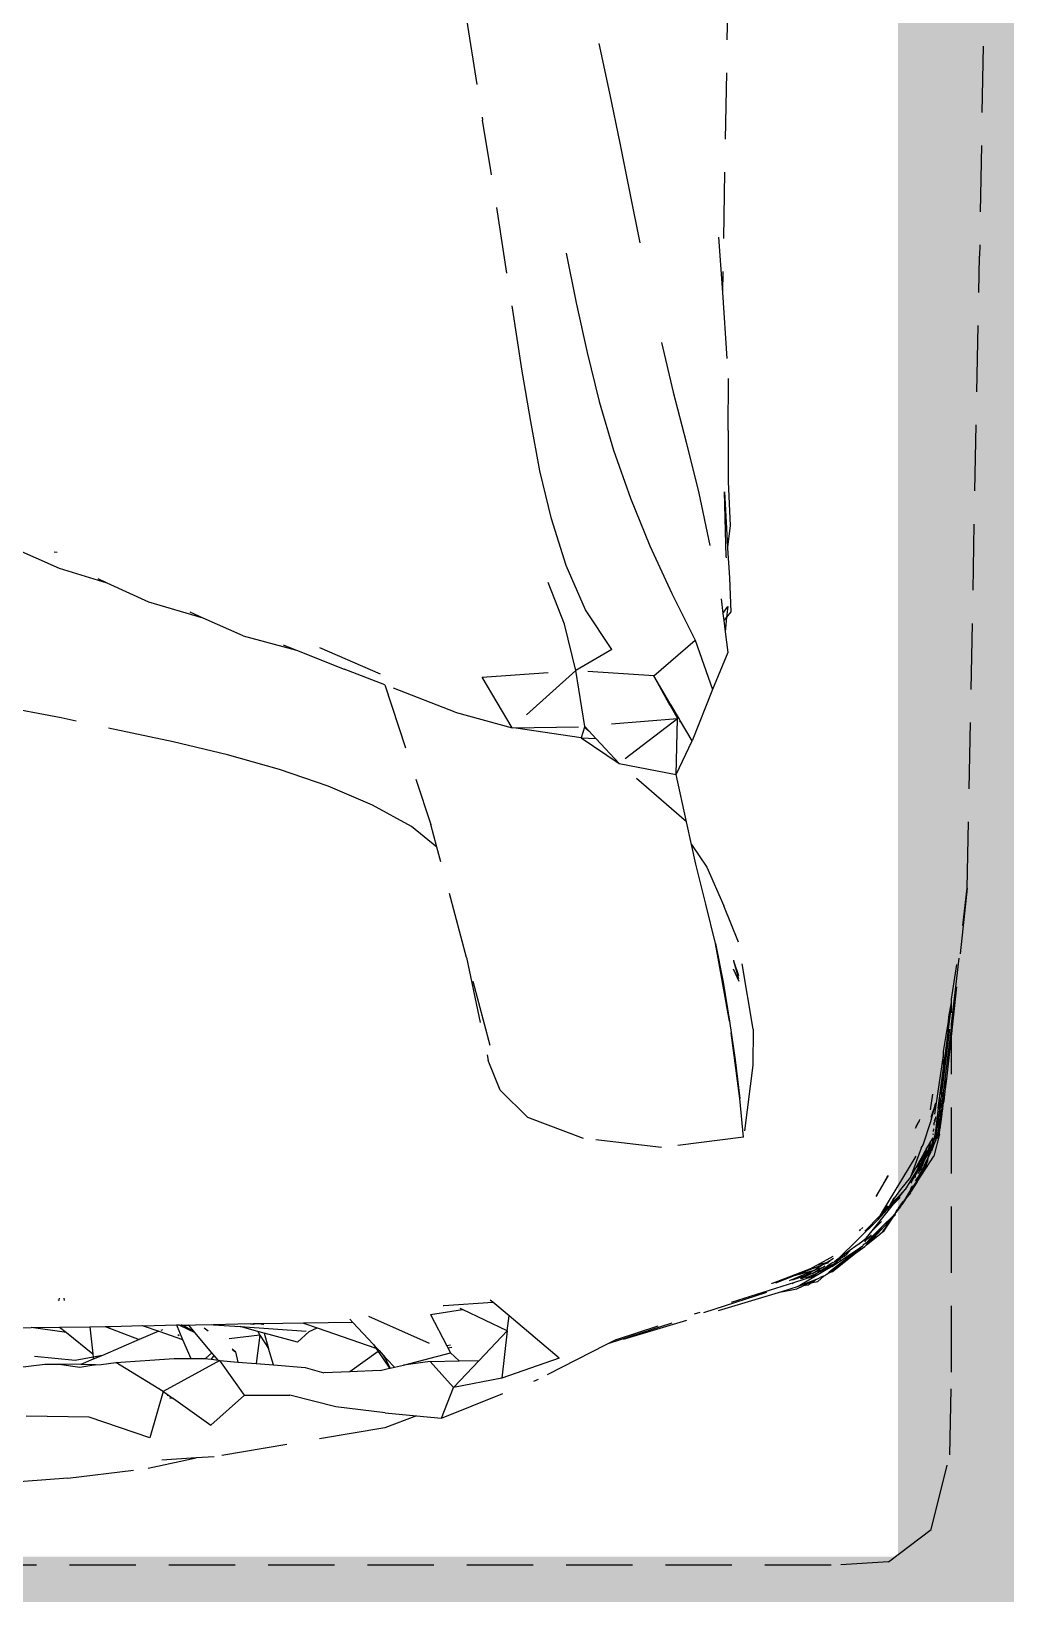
# Model space of a CAD drawing. Header units: millimetres. Extents: x 0 to 460473, y -68369 to 85219.
# Drawn here: x 229866.7 to 229958.7, y -31055.7 to -30908.2 of the extents above; entities that cross this region are included whole.
import ezdxf

# ---------------------------------------------------------------- set-up
doc = ezdxf.new("R2010")
doc.units = ezdxf.units.MM
doc.header["$LTSCALE"] = 50
doc.linetypes.add('HIDDEN2', pattern=[0.1875, 0.125, -0.0625])
doc.layers.add('fur', color=6, linetype='Continuous')
doc.layers.add('hid', color=8, linetype='HIDDEN2')

msp = doc.modelspace()

# ---------------------------------------------------------------- linework, layer by layer
at = {"layer": 'fur', "color": 40, "lineweight": 50, "true_color": 0xf8d731, "const_width": 20}
msp.add_lwpolyline([(227948.79534532, -29852.15140199), (229958.57693828, -29852.15140199), (229958.57693828, -31062.19639215), (227948.79534532, -31062.19639215)], close=True, dxfattribs=at)
at = {"layer": 'hid'}
for p, q in [((229958.49139526, -30797.10229871), (229956.26839995, -30929.40205013)), ((229933.05281591, -30874.61052538), (229931.99165236, -30932.82226225)), ((229907.84898167, -30907.01090141), (229909.34808705, -30916.57031685)), ((229920.32608443, -30909.31427419), (229921.32259957, -30914.02180359)), ((229921.32259957, -30914.02180359), (229922.31011608, -30918.72826636)), ((229910.1446326, -30921.3118806), (229909.34808705, -30916.57031685)), ((229922.31011608, -30918.72826636), (229923.26063821, -30923.44180085)), ((229913.10484914, -30940.25185651), (229910.1446326, -30921.3118806)), ((229923.26063821, -30923.44180085), (229924.19716247, -30928.15486312)), ((229931.62503301, -30927.59804485), (229931.99165236, -30932.82226225)), ((229917.23288811, -30929.11590395), (229918.18207711, -30933.80084202)), ((229955.10857631, -30989.06187954), (229956.26839995, -30929.40205013)), ((229918.18207711, -30933.80084202), (229919.21858617, -30938.4879612)), ((229931.99165236, -30932.82226225), (229932.56089071, -30940.93374067)), ((229919.21858617, -30938.4879612), (229920.37374385, -30943.12288793)), ((229926.23485263, -30937.54294275), (229927.35868174, -30942.24018241)), ((229913.91905867, -30945.00113755), (229913.10484914, -30940.25185651)), ((229932.53789421, -30945.8630886), (229932.56089071, -30940.93374067)), ((229927.35868174, -30942.24018241), (229928.58382878, -30946.96602923)), ((229920.37374385, -30943.12288793), (229921.71087387, -30947.70205994)), ((229914.7639302, -30949.65102995), (229913.91905867, -30945.00113755)), ((229932.53789421, -30945.8630886), (229932.53856077, -30950.66886076)), ((229928.58382878, -30946.96602923), (229929.76964847, -30951.76483206)), ((229921.71087387, -30947.70205994), (229923.31229702, -30952.23623421)), ((229915.85309792, -30954.21238647), (229914.7639302, -30949.65102995)), ((229929.76964847, -30951.76483206), (229930.82082197, -30956.70634702)), ((229932.35980285, -30957.79868278), (229932.1786155, -30951.63863763)), ((229932.1786155, -30951.63863763), (229932.48183936, -30956.82578609)), ((229932.53856077, -30950.66886076), (229932.72786532, -30954.8644235)), ((229923.31229702, -30952.23623421), (229925.15568339, -30956.74983399)), ((229917.24022033, -30958.61366776), (229915.85309792, -30954.21238647)), ((229932.72786532, -30954.8644235), (229932.48183936, -30956.82578609)), ((229869.41515914, -30958.88985904), (229865.02033159, -30956.93333965)), ((229868.90662227, -30957.32640981), (229869.18852829, -30957.35623186)), ((229925.15568339, -30956.74983399), (229927.23736686, -30961.24934649)), ((229932.35980285, -30957.79868278), (229932.34792309, -30957.89339031)), ((229932.48183936, -30956.82578609), (229932.46568195, -30956.9545958)), ((229932.46568195, -30956.9545958), (229932.65321, -30959.75736608)), ((229873.92841059, -30960.26143222), (229869.41515914, -30958.88985904)), ((229919.07860745, -30962.77410476), (229917.24022033, -30958.61366776)), ((229873.92841059, -30960.26143222), (229873.07226972, -30959.86507466)), ((229877.84421078, -30962.07428457), (229873.92841059, -30960.26143222)), ((229917.0909097, -30964.13916425), (229915.53381313, -30960.20199051)), ((229932.65321, -30959.75736608), (229932.79152231, -30962.9885775)), ((229882.99259664, -30963.57007818), (229877.84421078, -30962.07428457)), ((229927.23736686, -30961.24934649), (229929.42303451, -30965.66917966)), ((229931.86366339, -30961.76364781), (229932.03639586, -30963.13339547)), ((229882.99259664, -30963.57007818), (229881.74295128, -30963.01391875)), ((229886.76118822, -30965.24730423), (229882.99259664, -30963.57007818)), ((229921.5525646, -30966.54391526), (229919.07860745, -30962.77410476)), ((229932.03639586, -30963.13339547), (229932.49723372, -30962.47108622)), ((229932.03639586, -30963.13339547), (229932.12170594, -30963.80989418)), ((229932.39579749, -30963.4738081), (229932.12170594, -30963.80989418)), ((229932.39579749, -30963.4738081), (229932.25492846, -30964.86633271)), ((229932.49723372, -30962.47108622), (229932.39579749, -30963.4738081)), ((229932.79152231, -30962.9885775), (229932.39579749, -30963.4738081)), ((229918.14741572, -30968.51670256), (229917.0909097, -30964.13916425)), ((229932.12170594, -30963.80989418), (229932.25492846, -30964.86633271)), ((229932.25492846, -30964.86633271), (229932.50023327, -30966.81157029)), ((229886.76118822, -30965.24730423), (229891.7877089, -30966.59359739)), ((229890.53061505, -30966.09506398), (229891.7877089, -30966.59359739)), ((229891.7877089, -30966.59359739), (229896.29540514, -30968.38124209)), ((229893.94509585, -30966.36101837), (229900.22980688, -30969.05500444)), ((229921.5525646, -30966.54391526), (229918.14741572, -30968.51670256)), ((229925.52262759, -30969.03353999), (229929.42303451, -30965.66917966)), ((229929.42303451, -30965.66917966), (229931.05878578, -30970.29802039)), ((229932.50023327, -30966.81157029), (229931.05878578, -30970.29802039)), ((229869.57080214, -30972.99483647), (229847.84310599, -30968.91472273)), ((229900.12239141, -30969.86629471), (229896.29540514, -30968.38124209)), ((229909.31009283, -30969.14057823), (229918.14741572, -30968.51670256)), ((229912.14799464, -30973.92649908), (229909.31009283, -30969.14057823)), ((229918.14741572, -30968.51670256), (229912.14799464, -30973.92649908)), ((229918.99861962, -30973.81183601), (229918.14741572, -30968.51670256)), ((229925.52262759, -30969.03353999), (229918.14741572, -30968.51670256)), ((229926.98098414, -30971.65220294), (229925.52262759, -30969.03353999)), ((229927.0480453, -30971.60208519), (229925.52262759, -30969.03353999)), ((229906.77114556, -30972.44632742), (229900.12239141, -30969.86629471)), ((229900.12239141, -30969.86629471), (229904.45483111, -30983.04498857)), ((229931.05878578, -30970.29802039), (229929.15107586, -30975.14323265)), ((229906.77114556, -30972.44632742), (229912.14799464, -30973.92649908)), ((229927.0480453, -30971.60208519), (229926.98098414, -30971.65220294)), ((229927.05704785, -30971.7887849), (229926.98098414, -30971.65220294)), ((229927.15767214, -30971.78667823), (229927.0480453, -30971.60208519)), ((229927.15767214, -30971.78667823), (229927.05704785, -30971.7887849)), ((229927.74755495, -30973.0286774), (229927.05704785, -30971.7887849)), ((229927.84671252, -30972.94690559), (229927.15767214, -30971.78667823)), ((229880.14652736, -30975.25006615), (229869.57080214, -30972.99483647)), ((229912.14799464, -30973.92649908), (229918.99861962, -30973.81183601)), ((229918.66333727, -30974.890114), (229912.14799464, -30973.92649908)), ((229918.97976377, -30973.87247697), (229918.66333727, -30974.890114)), ((229918.99861962, -30973.81183601), (229918.97976377, -30973.87247697)), ((229918.97976377, -30973.87247697), (229919.37418268, -30974.21432749)), ((229927.76861941, -30973.0665013), (229918.99861962, -30973.81183601)), ((229919.37418268, -30974.21432749), (229918.99861962, -30973.81183601)), ((229927.76861941, -30973.0665013), (229922.24845879, -30977.29469329)), ((229927.64263856, -30978.32347097), (229927.76861941, -30973.0665013)), ((229927.74755495, -30973.0286774), (229927.84671252, -30972.94690559)), ((229927.76861941, -30973.0665013), (229927.74755495, -30973.0286774)), ((229928.05208579, -30973.2927194), (229927.84671252, -30972.94690559)), ((229928.05208579, -30973.2927194), (229927.95945754, -30973.35317907)), ((229929.15107586, -30975.14323265), (229928.05208579, -30973.2927194)), ((229885.27174803, -30976.48144838), (229880.14652736, -30975.25006615)), ((229918.66333727, -30974.890114), (229920.03566091, -30974.92323465)), ((229918.66333727, -30974.890114), (229922.24845879, -30977.29469329)), ((229920.03566091, -30974.92323465), (229919.37418268, -30974.21432749)), ((229920.0787532, -30974.96941671), (229920.03566091, -30974.92323465)), ((229922.24845879, -30977.29469329), (229920.0787532, -30974.96941671)), ((229927.64263856, -30978.32347097), (229929.15107586, -30975.14323265)), ((229890.17666887, -30977.86005028), (229885.27174803, -30976.48144838)), ((229894.76830401, -30979.43271389), (229890.17666887, -30977.86005028)), ((229922.24845879, -30977.29469329), (229927.64263856, -30978.32347097)), ((229928.61949003, -30982.81918261), (229922.24845879, -30977.29469329)), ((229928.61949003, -30982.81918261), (229927.64263856, -30978.32347097)), ((229898.97233143, -30981.21994271), (229894.76830401, -30979.43271389)), ((229902.6544382, -30983.25343806), (229898.97233143, -30981.21994271)), ((229929.08860799, -30984.94532959), (229928.61949003, -30982.81918261)), ((229905.03698177, -30985.20200229), (229902.6544382, -30983.25343806)), ((229905.03698177, -30985.20200229), (229904.45483111, -30983.04498857)), ((229907.84899702, -30995.6212217), (229905.03698177, -30985.20200229)), ((229929.08860799, -30984.94532959), (229930.53819827, -30987.07725311)), ((229929.49569013, -30986.7903164), (229929.08860799, -30984.94532959)), ((229930.44487913, -30990.57582567), (229929.49569013, -30986.7903164)), ((229930.53819827, -30987.07725311), (229932.13462219, -30990.72452475)), ((229955.10857631, -30989.06187954), (229953.62491039, -31002.79467112)), ((229953.62491039, -31001.89345022), (229955.10857631, -30989.06187954)), ((229931.3294113, -30994.28173157), (229930.44487913, -30990.57582567)), ((229933.51174612, -30994.15992579), (229932.13462219, -30990.72452475)), ((229931.3294113, -30994.28173157), (229932.06463284, -30997.95491244)), ((229932.00596523, -30997.95315241), (229931.3294113, -30994.28173157)), ((229934.88953662, -31002.38333139), (229933.51174612, -30994.15992579)), ((229907.84899702, -30995.6212217), (229909.89600374, -31005.3252285)), ((229910.08597485, -31003.9097837), (229907.84899702, -30995.6212217)), ((229933.07797655, -30995.96260523), (229933.08423105, -30995.87425162)), ((229933.54577588, -30997.62062998), (229933.07797655, -30995.96260523)), ((229933.54309218, -30997.34770671), (229933.07797655, -30995.96260523)), ((229933.02687144, -30996.68453702), (229933.54812298, -30997.85932087)), ((229953.62491039, -30999.55015059), (229954.12339278, -30996.28537457)), ((229932.00914605, -30997.97884446), (229932.00596523, -30997.95315241)), ((229932.67787292, -31001.61463345), (229932.00914605, -30997.97884446)), ((229932.06463284, -30997.95491244), (229932.67787292, -31001.61463345)), ((229953.10627807, -31004.1592934), (229953.62491039, -31000.14433933)), ((229953.3683251, -31001.23063832), (229953.62491039, -30999.87129123)), ((229953.62491039, -30999.87129123), (229953.62491039, -30999.55015059)), ((229953.62491039, -31000.14433933), (229953.62491039, -30999.87129123)), ((229953.62491039, -31000.83787399), (229953.62491039, -31000.14433933)), ((229932.67787292, -31001.61463345), (229933.21179173, -31005.27331756)), ((229933.65705736, -31008.93755602), (229932.67787292, -31001.61463345)), ((229952.87269567, -31004.47672913), (229953.3311239, -31001.6464014)), ((229953.24617703, -31002.59577321), (229953.3311239, -31001.6464014)), ((229953.3311239, -31001.6464014), (229953.3683251, -31001.23063832)), ((229953.62491039, -31002.27608263), (229953.62491039, -31001.89345022)), ((229934.88953662, -31002.38333139), (229934.85420866, -31005.7784255)), ((229952.77194595, -31007.89581139), (229953.45446301, -31002.39452201)), ((229952.93326823, -31007.87515755), (229953.62491039, -31002.27608263)), ((229953.62491039, -31002.79467112), (229953.16353873, -31007.065121)), ((229953.62491039, -31002.79467112), (229953.62491039, -31002.27608263)), ((229953.62491039, -31034.76331468), (229953.62491039, -31002.79467112)), ((229952.03680173, -31010.4046602), (229952.85498567, -31004.86827454)), ((229952.76893046, -31006.77084512), (229953.10627807, -31004.1592934)), ((229952.77194595, -31007.89581139), (229953.10627807, -31004.1592934)), ((229952.8186734, -31005.67109234), (229952.85498567, -31004.86827454)), ((229952.85498567, -31004.86827454), (229952.87269567, -31004.47672913)), ((229911.00083574, -31008.13131181), (229909.89600374, -31005.3252285)), ((229933.21179173, -31005.27331756), (229933.65705736, -31008.93755602)), ((229934.85420866, -31005.7784255), (229933.99433941, -31012.5886186)), ((229952.37060029, -31009.85448884), (229952.76893046, -31006.77084512)), ((229952.68712257, -31008.57951296), (229952.76893046, -31006.77084512)), ((229952.68712257, -31008.57951296), (229952.77194595, -31007.89581139)), ((229952.71514503, -31009.76160873), (229952.93326823, -31007.87515755)), ((229953.16353873, -31007.065121), (229952.8406695, -31009.42049755)), ((229952.93326823, -31007.87515755), (229953.16353873, -31007.065121)), ((229952.93690652, -31009.15897462), (229953.16353873, -31007.065121)), ((229913.63510185, -31010.71148348), (229911.00083574, -31008.13131181)), ((229933.99433941, -31012.5886186), (229933.65705736, -31008.93755602)), ((229951.64072446, -31010.00742078), (229951.85297972, -31008.5170032)), ((229952.10701935, -31009.44070861), (229951.66782066, -31010.72592777)), ((229951.68243061, -31011.113338), (229952.10701935, -31009.44070861)), ((229952.11451616, -31009.37825549), (229952.10701935, -31009.44070861)), ((229952.37060029, -31009.85448884), (229952.65156397, -31008.86612581)), ((229952.59187424, -31009.34724265), (229952.37060029, -31009.85448884)), ((229952.47844251, -31010.26153596), (229952.59187424, -31009.34724265)), ((229952.47844251, -31010.26153596), (229952.68946123, -31009.38106813)), ((229952.59737903, -31009.3028724), (229952.59187424, -31009.34724265)), ((229952.66294818, -31009.11397777), (229952.59737903, -31009.3028724)), ((229952.65156397, -31008.86612581), (229952.70054121, -31008.69383558)), ((229952.66294818, -31009.11397777), (229952.65156397, -31008.86612581)), ((229952.70054121, -31008.69383558), (229952.68712257, -31008.57951296)), ((229952.70054121, -31008.69383558), (229952.80491283, -31008.32668119)), ((229952.83416879, -31009.46792114), (229952.8406695, -31009.42049755)), ((229952.8406695, -31009.42049755), (229952.93690652, -31009.15897462)), ((229918.86730625, -31012.69629747), (229913.63510185, -31010.71148348)), ((229952.10941102, -31010.77329025), (229951.98010245, -31011.08115137)), ((229952.06917288, -31011.0627501), (229952.10941102, -31010.77329025)), ((229952.12440284, -31010.66544411), (229952.10941102, -31010.77329025)), ((229952.37060029, -31009.85448884), (229952.20272088, -31011.15411501)), ((229952.29935021, -31011.00879198), (229952.37994675, -31010.67250591)), ((229952.29935021, -31011.00879198), (229952.42380281, -31010.70194814)), ((229952.31602353, -31011.57068098), (229952.5293927, -31010.84292902)), ((229952.364913, -31011.17661744), (229952.42380281, -31010.70194814)), ((229952.5293927, -31010.84292902), (229952.364913, -31011.17661744)), ((229952.37994675, -31010.67250591), (229952.45161974, -31010.47773544)), ((229952.40165458, -31012.00952535), (229952.5293927, -31010.84292902)), ((229952.42380281, -31010.70194814), (229952.45088397, -31010.62051134)), ((229952.59386134, -31010.25415508), (229952.45088397, -31010.62051134)), ((229952.45088397, -31010.62051134), (229952.45161974, -31010.47773544)), ((229952.45161974, -31010.47773544), (229952.47844251, -31010.26153596)), ((229952.70671046, -31010.39774761), (229952.51630381, -31011.78679092)), ((229952.51630381, -31011.78679092), (229952.60444864, -31010.58693089)), ((229952.54779445, -31010.67487101), (229952.5293927, -31010.84292902)), ((229952.59386134, -31010.25415508), (229952.54779445, -31010.67487101)), ((229952.60444864, -31010.58693089), (229952.54779445, -31010.67487101)), ((229952.60424343, -31010.15933834), (229952.59386134, -31010.25415508)), ((229952.68527812, -31010.01991444), (229952.60424343, -31010.15933834)), ((229952.60424343, -31010.15933834), (229952.61926329, -31010.02216616)), ((229952.60444864, -31010.58693089), (229952.62025, -31010.47608478)), ((229952.62025, -31010.47608478), (229952.68527812, -31010.01991444)), ((229952.70671046, -31010.39774761), (229952.62025, -31010.47608478)), ((229952.71514503, -31009.76160873), (229952.68527812, -31010.01991444)), ((229952.74161432, -31010.14311902), (229952.70560836, -31010.24189892)), ((229952.70560836, -31010.24189892), (229952.72266504, -31010.31188989)), ((229952.72266504, -31010.31188989), (229952.70671046, -31010.39774761)), ((229952.71514503, -31009.76160873), (229952.80888886, -31009.54394135)), ((229952.80888886, -31009.54394135), (229952.74161432, -31010.14311902)), ((229952.80888886, -31009.54394135), (229952.81488022, -31009.49057958)), ((229952.81488022, -31009.49057958), (229952.83416879, -31009.46792114)), ((229950.58011903, -31011.03211302), (229950.20788127, -31011.75616604)), ((229950.58011903, -31011.03211302), (229950.25109468, -31011.55959257)), ((229950.60977075, -31010.9239637), (229950.58011903, -31011.03211302)), ((229950.96087366, -31013.28668607), (229951.68243061, -31011.113338)), ((229951.9006278, -31012.27520741), (229951.87308129, -31012.35804357)), ((229951.90652455, -31011.95902485), (229951.90051326, -31012.03074685)), ((229951.90652455, -31011.95902485), (229951.95347526, -31011.89504033)), ((229951.96262858, -31011.28963581), (229951.94843156, -31011.45902349)), ((229951.95347526, -31011.89504033), (229951.96768457, -31011.79282325)), ((229951.96262858, -31011.28963581), (229952.06917288, -31011.0627501)), ((229952.49963968, -31012.29825517), (229951.96905369, -31014.36736052)), ((229952.01729551, -31012.58957187), (229952.31602353, -31011.57068098)), ((229952.1304704, -31011.71343675), (229952.01729551, -31012.58957187)), ((229952.20272088, -31011.15411501), (229952.1304704, -31011.71343675)), ((229952.364913, -31011.17661744), (229952.1304704, -31011.71343675)), ((229952.20272088, -31011.15411501), (229952.29935021, -31011.00879198)), ((229952.21804899, -31012.3603848), (229952.21252784, -31012.40488688)), ((229952.21804899, -31012.3603848), (229952.31602353, -31011.57068098)), ((229952.21804899, -31012.3603848), (229952.28675475, -31012.32940109)), ((229952.26272103, -31012.49636348), (229952.34033057, -31012.34625181)), ((229952.28568597, -31012.66344123), (229952.49963968, -31012.29825517)), ((229952.34033057, -31012.34625181), (229952.28568597, -31012.66344123)), ((229952.28675475, -31012.32940109), (229952.3551528, -31012.23772193)), ((229952.31602353, -31011.57068098), (229952.364913, -31011.17661744)), ((229952.34033057, -31012.34625181), (229952.3551528, -31012.23772193)), ((229952.3551528, -31012.23772193), (229952.37524103, -31012.18151125)), ((229952.36927071, -31012.13434911), (229952.38127102, -31012.04648155)), ((229952.37524103, -31012.18151125), (229952.36927071, -31012.13434911)), ((229952.38127102, -31012.04648155), (229952.40165458, -31012.00952535)), ((229952.51630381, -31011.78679092), (229952.40165458, -31012.00952535)), ((229952.49963968, -31012.29825517), (229952.51630381, -31011.78679092)), ((229926.25151676, -31013.54602534), (229918.86730625, -31012.69629747)), ((229933.99433941, -31012.5886186), (229926.25151676, -31013.54602534)), ((229947.04309135, -31019.70920501), (229950.75315996, -31013.62631589)), ((229950.75315996, -31013.62631589), (229949.74505853, -31016.35247175)), ((229950.75315996, -31013.62631589), (229950.96087366, -31013.28668607)), ((229951.06911085, -31014.02118672), (229951.24703401, -31013.76101235)), ((229951.3724675, -31013.86345815), (229951.13465605, -31014.20224521)), ((229951.24703401, -31013.76101235), (229951.16858493, -31013.9730591)), ((229951.2405324, -31013.71936143), (229951.30338585, -31013.60869412)), ((229951.2405324, -31013.71936143), (229951.24703401, -31013.76101235)), ((229951.54795239, -31013.71254525), (229951.30268784, -31014.12077727)), ((229951.3724675, -31013.86345815), (229951.30268784, -31014.12077727)), ((229951.30338585, -31013.60869412), (229951.64817596, -31013.03436484)), ((229951.39975728, -31013.82458102), (229951.3724675, -31013.86345815)), ((229951.62116595, -31013.21713284), (229951.39975728, -31013.82458102)), ((229951.56105296, -31013.62389796), (229951.39975728, -31013.82458102)), ((229951.50500003, -31014.34733254), (229951.63772007, -31013.76941934)), ((229951.51353589, -31013.94543058), (229951.54795239, -31013.71254525)), ((229951.51353589, -31013.94543058), (229951.63772007, -31013.76941934)), ((229951.54795239, -31013.71254525), (229951.56105296, -31013.62389796)), ((229951.56105296, -31013.62389796), (229951.56650016, -31013.5870385)), ((229951.56650016, -31013.5870385), (229951.61941935, -31013.51164963)), ((229951.60869505, -31014.13370832), (229951.71552178, -31013.6366238)), ((229951.61941935, -31013.51164963), (229951.62116595, -31013.21713284)), ((229951.719972, -31013.42622622), (229951.61941935, -31013.51164963)), ((229951.62116595, -31013.21713284), (229951.64817596, -31013.03436484)), ((229951.63772007, -31013.76941934), (229951.66639607, -31013.64976982)), ((229951.64817596, -31013.03436484), (229951.65471806, -31012.99009657)), ((229951.84873865, -31012.64848068), (229951.65471806, -31012.99009657)), ((229951.66639607, -31013.64976982), (229951.719972, -31013.42622622)), ((229951.66639607, -31013.64976982), (229951.71552178, -31013.6366238)), ((229951.71552178, -31013.6366238), (229951.78107032, -31013.52474253)), ((229951.719972, -31013.42622622), (229951.73952125, -31013.39368735)), ((229951.97832117, -31013.18806566), (229951.72388618, -31013.89640074)), ((229951.73952125, -31013.39368735), (229951.74101538, -31013.33842349)), ((229951.88069766, -31012.75560431), (229951.74101538, -31013.33842349)), ((229951.83412668, -31013.23622079), (229951.74101538, -31013.33842349)), ((229951.77230871, -31013.44491454), (229951.83412668, -31013.23622079)), ((229951.77230871, -31013.44491454), (229951.78107032, -31013.52474253)), ((229951.78107032, -31013.52474253), (229951.82729929, -31013.44583678)), ((229951.82729929, -31013.44583678), (229951.8660947, -31013.32376111)), ((229951.86547846, -31013.13037908), (229951.83412668, -31013.23622079)), ((229951.96105491, -31013.02495437), (229951.86547846, -31013.13037908)), ((229951.8660947, -31013.32376111), (229951.97832117, -31013.18806566)), ((229951.92876589, -31012.91672455), (229951.97775538, -31012.89566887)), ((229951.96105491, -31013.02495437), (229951.92876589, -31012.91672455)), ((229951.99032947, -31012.79832748), (229951.97775538, -31012.89566887)), ((229952.15217889, -31012.89131729), (229951.97832117, -31013.18806566)), ((229952.21252784, -31012.40488688), (229951.99032947, -31012.79832748)), ((229951.99032947, -31012.79832748), (229952.01729551, -31012.58957187)), ((229951.99032947, -31012.79832748), (229952.14497789, -31012.7241012)), ((229952.14497789, -31012.7241012), (229952.18174812, -31012.65298056)), ((229952.16845298, -31012.76014331), (229952.14497789, -31012.7241012)), ((229952.15217889, -31012.89131729), (229952.16845298, -31012.76014331)), ((229952.16845298, -31012.76014331), (229952.28568597, -31012.66344123)), ((229952.18174812, -31012.65298056), (229952.194978, -31012.5463438)), ((229952.194978, -31012.5463438), (229952.21252784, -31012.40488688)), ((229952.194978, -31012.5463438), (229952.26272103, -31012.49636348)), ((229950.25262378, -31015.45879161), (229950.78734928, -31014.51728988)), ((229950.66392904, -31014.87284464), (229950.25262378, -31015.45879161)), ((229950.39762597, -31016.79494082), (229951.96905369, -31014.36736052)), ((229950.66392904, -31014.87284464), (229950.40815719, -31015.60968402)), ((229950.67972597, -31015.15766978), (229950.40815719, -31015.60968402)), ((229950.89951134, -31015.02942809), (229950.47990152, -31016.02686967)), ((229950.67972597, -31015.15766978), (229950.50789392, -31015.59836992)), ((229950.6484379, -31015.37900924), (229950.70470055, -31015.2269321)), ((229950.94928706, -31014.46632255), (229950.66392904, -31014.87284464)), ((229950.78734928, -31014.51728988), (229950.66392904, -31014.87284464)), ((229950.81142003, -31014.93847083), (229950.67972597, -31015.15766978)), ((229950.70274785, -31015.73686892), (229951.06118376, -31014.75347814)), ((229950.89951134, -31015.02942809), (229950.70470055, -31015.2269321)), ((229950.70470055, -31015.2269321), (229950.7819842, -31015.08107282)), ((229950.7819842, -31015.08107282), (229950.81142003, -31014.93847083)), ((229950.78734928, -31014.51728988), (229951.06911085, -31014.02118672)), ((229950.81142003, -31014.93847083), (229950.94928706, -31014.46632255)), ((229950.9408514, -31014.72303804), (229950.81142003, -31014.93847083)), ((229950.98309064, -31014.7354161), (229950.81142003, -31014.93847083)), ((229950.8352024, -31015.72719627), (229951.3316439, -31014.93257239)), ((229950.89951134, -31015.02942809), (229950.98309064, -31014.7354161)), ((229951.06118376, -31014.75347814), (229950.89951134, -31015.02942809)), ((229950.98253703, -31014.62909223), (229950.9408514, -31014.72303804)), ((229951.02008031, -31014.36547023), (229950.94928706, -31014.46632255)), ((229951.02770467, -31014.57847461), (229950.98253703, -31014.62909223)), ((229951.00388029, -31014.66228308), (229950.98253703, -31014.62909223)), ((229950.98309064, -31014.7354161), (229951.00388029, -31014.66228308)), ((229951.02008031, -31014.36547023), (229951.03818897, -31014.23831455)), ((229951.09567248, -31014.25778134), (229951.02008031, -31014.36547023)), ((229951.02770467, -31014.57847461), (229951.02008031, -31014.36547023)), ((229951.09567248, -31014.25778134), (229951.02770467, -31014.57847461)), ((229951.20199694, -31014.28837282), (229951.02770467, -31014.57847461)), ((229951.03818897, -31014.23831455), (229951.16858493, -31013.9730591)), ((229951.03818897, -31014.23831455), (229951.06911085, -31014.02118672)), ((229951.04962375, -31015.28546248), (229951.4318802, -31014.49796819)), ((229951.09660125, -31014.69302593), (229951.06118376, -31014.75347814)), ((229951.13465605, -31014.20224521), (229951.09567248, -31014.25778134)), ((229951.09660125, -31014.69302593), (229951.5064305, -31013.99351045)), ((229951.23590736, -31014.27411328), (229951.09660125, -31014.69302593)), ((229951.16858493, -31013.9730591), (229951.13465605, -31014.20224521)), ((229951.23590736, -31014.27411328), (229951.20199694, -31014.28837282)), ((229951.20516985, -31015.35954116), (229951.3316439, -31014.93257239)), ((229951.23590736, -31014.27411328), (229951.28032581, -31014.14054088)), ((229951.30268784, -31014.12077727), (229951.28032581, -31014.14054088)), ((229951.3316439, -31014.93257239), (229951.37881011, -31014.85707629)), ((229951.37881011, -31014.85707629), (229951.4318802, -31014.49796819)), ((229951.4318802, -31014.49796819), (229951.5064305, -31013.99351045)), ((229951.4318802, -31014.49796819), (229951.50500003, -31014.34733254)), ((229951.50500003, -31014.34733254), (229951.60869505, -31014.13370832)), ((229951.5064305, -31013.99351045), (229951.51353589, -31013.94543058)), ((229951.60869505, -31014.13370832), (229951.72388618, -31013.89640074)), ((229946.51354991, -31018.18309378), (229947.68412389, -31016.20991373)), ((229947.59053697, -31016.27450793), (229946.51354991, -31018.18309378)), ((229949.74505853, -31016.35247175), (229948.80910182, -31017.51523828)), ((229950.40815719, -31015.60968402), (229949.2518002, -31017.53438913)), ((229949.74505853, -31016.35247175), (229950.25262378, -31015.45879161)), ((229950.39762597, -31016.79494082), (229949.80737099, -31017.66344863)), ((229949.80932882, -31017.54050719), (229950.31763814, -31016.79344093)), ((229949.83880094, -31016.86116497), (229949.95664051, -31016.63876355)), ((229949.95664051, -31016.63876355), (229950.18804645, -31016.2437892)), ((229950.23008232, -31016.12269034), (229950.18804645, -31016.2437892)), ((229950.18804645, -31016.2437892), (229950.19755478, -31016.39430118)), ((229950.28341277, -31016.08101357), (229950.23008232, -31016.12269034)), ((229950.23583387, -31016.68656919), (229950.47686244, -31016.35659932)), ((229950.40815719, -31015.60968402), (229950.28341277, -31016.08101357)), ((229950.39192172, -31015.89580548), (229950.28341277, -31016.08101357)), ((229950.4556098, -31016.59096757), (229950.31763814, -31016.79344093)), ((229950.38908876, -31016.59741177), (229950.31763814, -31016.79344093)), ((229950.47897412, -31016.46106938), (229950.38908876, -31016.59741177)), ((229950.42850945, -31015.8019684), (229950.39192172, -31015.89580548)), ((229950.39762597, -31016.79494082), (229950.4556098, -31016.59096757)), ((229950.50958375, -31015.69497451), (229950.42850945, -31015.8019684)), ((229950.4556098, -31016.59096757), (229950.53040592, -31016.48107438)), ((229950.47686244, -31016.35659932), (229950.52571092, -31016.22258055)), ((229950.47686244, -31016.35659932), (229950.47897412, -31016.46106938)), ((229950.6484379, -31015.37900924), (229950.50789392, -31015.59836992)), ((229950.50789392, -31015.59836992), (229950.50958375, -31015.69497451)), ((229950.56916933, -31015.59327109), (229950.50958375, -31015.69497451)), ((229950.52571092, -31016.22258055), (229950.8352024, -31015.72719627)), ((229950.52571092, -31016.22258055), (229950.63431913, -31016.14103997)), ((229951.20516985, -31015.35954116), (229950.53040592, -31016.48107438)), ((229950.53040592, -31016.48107438), (229950.63431913, -31016.14103997)), ((229950.56916933, -31015.59327109), (229950.6484379, -31015.37900924)), ((229950.63431913, -31016.14103997), (229951.20516985, -31015.35954116)), ((229950.63431913, -31016.14103997), (229950.8352024, -31015.72719627)), ((229946.67452543, -31020.39618907), (229949.2518002, -31017.53438913)), ((229947.75606939, -31019.07652336), (229949.2518002, -31017.53438913)), ((229948.18343447, -31018.29252323), (229947.95830154, -31018.70552901)), ((229948.15013408, -31018.90873295), (229949.2518002, -31017.53438913)), ((229948.76328897, -31018.2607809), (229948.15013408, -31018.90873295)), ((229948.80910182, -31017.51523828), (229948.16044123, -31018.43932255)), ((229949.17584973, -31018.63190335), (229949.45667007, -31018.17947388)), ((229949.23997681, -31018.43418347), (229949.72539486, -31017.60413425)), ((229949.45667007, -31018.17947388), (229949.23997681, -31018.43418347)), ((229949.74005929, -31017.84636732), (229949.45667007, -31018.17947388)), ((229949.82993517, -31017.33626669), (229949.72539486, -31017.60413425)), ((229949.72539486, -31017.60413425), (229949.80932882, -31017.54050719)), ((229949.74005929, -31017.84636732), (229949.80737099, -31017.66344863)), ((229949.78635329, -31016.92941764), (229949.83880094, -31016.86116497)), ((229949.80737099, -31017.66344863), (229949.80932882, -31017.54050719)), ((229949.93064676, -31017.17506374), (229949.82993517, -31017.33626669)), ((229946.1249522, -31021.43517551), (229948.15013408, -31018.90873295)), ((229947.39000045, -31019.4539492), (229946.67452543, -31020.39618907)), ((229947.11318741, -31019.73935006), (229946.67452543, -31020.39618907)), ((229946.88863293, -31019.9708711), (229947.11318741, -31019.73935006)), ((229946.88863293, -31019.9708711), (229947.00080915, -31019.76173342)), ((229947.00080915, -31019.76173342), (229947.04309135, -31019.70920501)), ((229947.57283085, -31019.05109405), (229947.11318741, -31019.73935006)), ((229947.11318741, -31019.73935006), (229947.39000045, -31019.4539492)), ((229947.75606939, -31019.07652336), (229947.39000045, -31019.4539492)), ((229947.95830154, -31018.70552901), (229947.75606939, -31019.07652336)), ((229948.16044123, -31018.43932255), (229947.95830154, -31018.70552901)), ((229948.26261728, -31019.8449776), (229948.50683743, -31019.45406918)), ((229948.33107122, -31019.83569266), (229948.38310376, -31019.73562539)), ((229948.50683743, -31019.45406918), (229948.38310376, -31019.73562539)), ((229948.38310376, -31019.73562539), (229948.5870424, -31019.45905379)), ((229948.57536141, -31019.3658818), (229948.50683743, -31019.45406918)), ((229948.60264447, -31019.31341191), (229948.57536141, -31019.3658818)), ((229948.5870424, -31019.45905379), (229948.62858209, -31019.39385154)), ((229948.60264447, -31019.31341191), (229948.62470442, -31019.29029276)), ((229948.62470442, -31019.29029276), (229948.77497343, -31019.06009418)), ((229948.62470442, -31019.29029276), (229948.83490491, -31019.06999951)), ((229948.62858209, -31019.39385154), (229948.68014376, -31019.32206341)), ((229948.83490491, -31019.06999951), (229948.68014376, -31019.32206341)), ((229948.77497343, -31019.06009418), (229949.04540955, -31018.66288528)), ((229948.83490491, -31019.06999951), (229948.99850539, -31018.89854377)), ((229948.99850539, -31018.89854377), (229949.17584973, -31018.63190335)), ((229949.23997681, -31018.43418347), (229949.04540955, -31018.66288528)), ((229949.17584973, -31018.63190335), (229949.23997681, -31018.43418347)), ((229946.67452543, -31020.39618907), (229942.91776334, -31024.0649326)), ((229945.2604541, -31021.09316123), (229945.11294481, -31021.24755203)), ((229945.4435284, -31021.46080842), (229946.88863293, -31019.9708711)), ((229946.1249522, -31021.43517551), (229947.01376208, -31020.53752516)), ((229946.30475216, -31022.07149917), (229947.9541911, -31020.2661433)), ((229947.0495104, -31021.04866931), (229946.83265632, -31021.26384035)), ((229946.92794843, -31021.2518232), (229947.0495104, -31021.04866931)), ((229948.1643466, -31019.95725734), (229947.0495104, -31021.04866931)), ((229947.9541911, -31020.2661433), (229947.07068723, -31021.56287284)), ((229947.2284412, -31021.45811484), (229948.10853793, -31020.11789711)), ((229948.00598536, -31020.19004527), (229947.9541911, -31020.2661433)), ((229948.1643466, -31019.95725734), (229948.00598536, -31020.19004527)), ((229948.10853793, -31020.11789711), (229948.00598536, -31020.19004527)), ((229948.13787226, -31020.07705558), (229948.10853793, -31020.11789711)), ((229948.19706854, -31020.03286571), (229948.13787226, -31020.07705558)), ((229948.19538792, -31019.91168518), (229948.1643466, -31019.95725734)), ((229948.26261728, -31019.8449776), (229948.19538792, -31019.91168518)), ((229948.25995102, -31019.97246869), (229948.19706854, -31020.03286571)), ((229948.25995102, -31019.97246869), (229948.26261728, -31019.8449776)), ((229948.27242342, -31019.94848219), (229948.25995102, -31019.97246869)), ((229948.30809653, -31019.8968977), (229948.27242342, -31019.94848219)), ((229948.30809653, -31019.8968977), (229948.33107122, -31019.83569266)), ((229944.06985359, -31023.22057347), (229945.11709482, -31022.45305747)), ((229944.89262438, -31022.67976059), (229945.11709482, -31022.45305747)), ((229945.03991454, -31021.26188111), (229944.90674874, -31021.40983591)), ((229945.11709482, -31022.45305747), (229945.58235817, -31022.11206912)), ((229945.28815411, -31022.74658059), (229945.34552519, -31022.70848279)), ((229945.34552519, -31022.70848279), (229945.30317878, -31022.7141768)), ((229945.37346999, -31022.67211687), (229945.34552519, -31022.70848279)), ((229945.43982348, -31022.64586313), (229945.37346999, -31022.67211687)), ((229945.46363588, -31022.36811811), (229945.41865848, -31022.4651211)), ((229945.52485892, -31022.56148766), (229945.43982348, -31022.64586313)), ((229945.76811875, -31022.15854128), (229945.46363588, -31022.36811811)), ((229945.50917148, -31022.26991125), (229946.02635371, -31021.82248759)), ((229945.52485892, -31022.56148766), (229945.58629269, -31022.54859889)), ((229945.58235817, -31022.11206912), (229946.1249522, -31021.43517551)), ((229945.58429661, -31022.73121026), (229946.67501303, -31021.8866458)), ((229945.58429661, -31022.73121026), (229945.90185338, -31022.35794184)), ((229945.58629269, -31022.54859889), (229945.68169239, -31022.44882032)), ((229945.68169239, -31022.44882032), (229945.70386136, -31022.4275276)), ((229945.70386136, -31022.4275276), (229945.7796615, -31022.37080103)), ((229945.88344711, -31022.00845889), (229945.76811875, -31022.15854128)), ((229945.7796615, -31022.37080103), (229946.11070996, -31021.98018353)), ((229945.7796615, -31022.37080103), (229945.90185338, -31022.35794184)), ((229945.9388005, -31022.31451278), (229945.90185338, -31022.35794184)), ((229946.46278729, -31021.6985986), (229945.9388005, -31022.31451278)), ((229945.9388005, -31022.31451278), (229946.24425752, -31022.15106639)), ((229946.02635371, -31021.82248759), (229946.04549952, -31021.79757222)), ((229946.83265632, -31021.26384035), (229946.11070996, -31021.98018353)), ((229946.46278729, -31021.6985986), (229946.11070996, -31021.98018353)), ((229946.24425752, -31022.15106639), (229946.30475216, -31022.07149917)), ((229946.30475216, -31022.07149917), (229946.83802995, -31021.3381876)), ((229946.83265632, -31021.26384035), (229946.46278729, -31021.6985986)), ((229946.83802995, -31021.3381876), (229946.46278729, -31021.6985986)), ((229946.67501303, -31021.8866458), (229947.07068723, -31021.56287284)), ((229946.83802995, -31021.3381876), (229946.92794843, -31021.2518232)), ((229947.07068723, -31021.56287284), (229947.2284412, -31021.45811484)), ((229942.41983905, -31023.84294812), (229940.94940772, -31024.65460864)), ((229942.47545173, -31024.02772922), (229941.87469771, -31024.39814285)), ((229943.73011924, -31024.03001871), (229942.06469713, -31025.33929583)), ((229942.1748215, -31025.31179522), (229944.56984546, -31023.51672093)), ((229942.32218724, -31024.79538154), (229945.14207017, -31022.9200088)), ((229942.38984361, -31025.25809919), (229944.56984546, -31023.51672093)), ((229943.48628308, -31023.8372622), (229942.57358764, -31024.34747391)), ((229942.91776334, -31024.0649326), (229942.57358764, -31024.34747391)), ((229942.57358764, -31024.34747391), (229943.16584163, -31024.10100436)), ((229942.91776334, -31024.0649326), (229944.06985359, -31023.22057347)), ((229943.56463456, -31023.75446419), (229943.48628308, -31023.8372622)), ((229943.64612451, -31023.7057033), (229943.56463456, -31023.75446419)), ((229944.06985359, -31023.22057347), (229943.64612451, -31023.7057033)), ((229944.01517063, -31023.85577591), (229943.73011924, -31024.03001871)), ((229944.17293601, -31023.68189684), (229944.01517063, -31023.85577591)), ((229945.14207017, -31022.9200088), (229944.17293601, -31023.68189684)), ((229944.17293601, -31023.68189684), (229944.56984546, -31023.51672093)), ((229944.56984546, -31023.51672093), (229945.45004496, -31022.88901481)), ((229944.56984546, -31023.51672093), (229944.87605132, -31023.19741149)), ((229944.87605132, -31023.19741149), (229945.00484158, -31023.09891825)), ((229945.00484158, -31023.09891825), (229945.14207017, -31022.9200088)), ((229945.14207017, -31022.9200088), (229945.24540941, -31022.83876832)), ((229945.28815411, -31022.74658059), (229945.24540941, -31022.83876832)), ((229945.32958457, -31022.72922708), (229945.28815411, -31022.74658059)), ((229945.58429661, -31022.73121026), (229945.45004496, -31022.88901481)), ((229937.05014535, -31026.31775978), (229938.78748476, -31025.65072156)), ((229937.89554123, -31025.90944323), (229940.39548021, -31024.96037001)), ((229937.89554123, -31025.90944323), (229938.78748476, -31025.65072156)), ((229938.33270487, -31026.11233912), (229940.67636195, -31025.13701415)), ((229939.87775026, -31025.62942311), (229938.57715044, -31026.07318759)), ((229938.78748476, -31025.65072156), (229941.5855506, -31024.57642552)), ((229938.78748476, -31025.65072156), (229940.67636195, -31025.13701415)), ((229942.32218724, -31024.79538154), (229939.15100277, -31026.69199895)), ((229939.87775026, -31025.62942311), (229939.36187415, -31025.94750262)), ((229939.50944158, -31025.92386754), (229940.33592864, -31025.4730927)), ((229939.87762521, -31025.86489755), (229940.8359933, -31025.44560362)), ((229940.67636195, -31025.13701415), (229939.87775026, -31025.62942311)), ((229940.33592864, -31025.4730927), (229939.87775026, -31025.62942311)), ((229940.33592864, -31025.4730927), (229940.52558914, -31025.40838057)), ((229940.94940772, -31024.65460864), (229940.39548021, -31024.96037001)), ((229941.086869, -31025.33584343), (229940.45880391, -31025.77181328)), ((229940.52558914, -31025.40838057), (229941.39927443, -31024.8931326)), ((229940.52558914, -31025.40838057), (229941.22469415, -31025.10943835)), ((229941.10933378, -31025.20920697), (229940.52558914, -31025.40838057)), ((229940.67636195, -31025.13701415), (229940.78107313, -31025.07245121)), ((229941.5855506, -31024.57642552), (229940.78107313, -31025.07245121)), ((229940.78107313, -31025.07245121), (229941.39927443, -31024.8931326)), ((229941.87469771, -31024.39814285), (229940.94940772, -31024.65460864)), ((229941.61157933, -31025.66823865), (229940.99872181, -31026.19328382)), ((229941.04822608, -31024.44663502), (229941.02462608, -31024.45702207)), ((229941.086869, -31025.33584343), (229941.94980029, -31024.92243991)), ((229941.42394864, -31025.10186043), (229941.086869, -31025.33584343)), ((229941.61157933, -31025.66823865), (229941.22312979, -31025.82985899)), ((229941.39927443, -31024.8931326), (229941.51292035, -31024.86016789)), ((229941.71517902, -31024.89970357), (229941.42394864, -31025.10186043)), ((229941.94980029, -31024.92243991), (229941.42394864, -31025.10186043)), ((229941.51292035, -31024.86016789), (229941.67180989, -31024.72275336)), ((229941.87469771, -31024.39814285), (229941.5855506, -31024.57642552)), ((229941.5855506, -31024.57642552), (229942.04495637, -31024.40004018)), ((229941.61157933, -31025.66823865), (229941.68528408, -31025.63757266)), ((229941.74095123, -31025.59500083), (229941.68528408, -31025.63757266)), ((229941.71517902, -31024.89970357), (229942.42917097, -31024.59439559)), ((229941.95820825, -31024.73100543), (229941.71517902, -31024.89970357)), ((229941.80077814, -31025.54677663), (229941.74095123, -31025.59500083)), ((229941.80077814, -31025.54677663), (229941.93564451, -31025.44075098)), ((229942.13249468, -31024.32433328), (229941.87469771, -31024.39814285)), ((229942.06469713, -31025.33929583), (229941.93564451, -31025.44075098)), ((229941.97563325, -31025.46108713), (229941.93564451, -31025.44075098)), ((229941.94980029, -31024.92243991), (229942.42917097, -31024.59439559)), ((229942.32218724, -31024.79538154), (229941.94980029, -31024.92243991)), ((229942.41663162, -31024.41279196), (229941.95820825, -31024.73100543)), ((229941.95820825, -31024.73100543), (229942.42917097, -31024.59439559)), ((229942.38984361, -31025.25809919), (229941.97563325, -31025.46108713)), ((229942.06469713, -31025.33929583), (229942.1748215, -31025.31179522)), ((229942.1748215, -31025.31179522), (229942.38984361, -31025.25809919)), ((229942.41663162, -31024.41279196), (229942.57358764, -31024.34747391)), ((229942.42917097, -31024.59439559), (229942.89024149, -31024.32783948)), ((229921.31287453, -31032.01920707), (229938.56309217, -31026.44001657)), ((229938.79637852, -31026.29617659), (229929.32682994, -31029.28306782)), ((229936.65204942, -31026.38152066), (229936.67624962, -31026.37233333)), ((229936.67624962, -31026.37233333), (229936.73362402, -31026.36845529)), ((229936.73362402, -31026.36845529), (229937.89554123, -31025.90944323)), ((229939.15100277, -31026.69199895), (229937.56829927, -31027.17050001)), ((229937.56829927, -31027.17050001), (229939.01702314, -31026.91098365)), ((229938.79637852, -31026.29617659), (229938.56309217, -31026.44001657)), ((229940.45880391, -31025.77181328), (229938.79637852, -31026.29617659)), ((229939.01702314, -31026.91098365), (229939.63126853, -31026.60996654)), ((229940.84577867, -31026.01478368), (229939.15100277, -31026.69199895)), ((229939.63126853, -31026.60996654), (229940.10625234, -31026.37719597)), ((229940.1055243, -31026.56150808), (229939.63126853, -31026.60996654)), ((229940.45923905, -31026.30445561), (229940.1055243, -31026.56150808)), ((229940.10625234, -31026.37719597), (229940.84577867, -31026.01478368)), ((229940.10625234, -31026.37719597), (229940.45923905, -31026.30445561)), ((229940.45923905, -31026.30445561), (229940.49063091, -31026.29798666)), ((229940.84577867, -31026.01478368), (229940.49063091, -31026.29798666)), ((229940.49063091, -31026.29798666), (229940.99872181, -31026.19328382)), ((229940.84577867, -31026.01478368), (229941.22312979, -31025.82985899)), ((229869.34595047, -31027.95191088), (229869.26212391, -31027.98751808)), ((229869.39342082, -31027.78360996), (229869.34595047, -31027.95191088)), ((229869.34595047, -31027.95191088), (229869.358934, -31027.98880287)), ((229869.88170644, -31027.99574074), (229869.84214936, -31027.78032869)), ((229905.63786429, -31028.47027149), (229905.70050379, -31028.4711028)), ((229905.70050379, -31028.4711028), (229910.30993284, -31028.15447829)), ((229910.30993284, -31028.15447829), (229910.0874221, -31027.96615988)), ((229911.85055186, -31029.45835661), (229910.30993284, -31028.15447829)), ((229937.56829927, -31027.17050001), (229920.999555, -31032.17975268)), ((229897.12219535, -31030.07691537), (229892.4571252, -31030.14241117)), ((229896.81877303, -31029.74953521), (229897.12219535, -31030.07691537)), ((229897.12219535, -31030.07691537), (229899.04284296, -31032.14921482)), ((229898.59583614, -31029.49305314), (229906.32332779, -31032.92856298)), ((229904.42961574, -31029.31456562), (229907.45822505, -31028.85264988)), ((229904.42961574, -31029.31456562), (229905.98513912, -31032.28315707)), ((229907.45822505, -31028.85264988), (229907.22785692, -31028.74385552)), ((229911.68851197, -31030.85045825), (229907.45822505, -31028.85264988)), ((229911.68851197, -31030.85045825), (229911.85055186, -31029.45835661)), ((229916.57376914, -31033.45577612), (229911.85055186, -31029.45835661)), ((229845.17662559, -31030.80621134), (229866.75023626, -31030.5425331)), ((229866.75023626, -31030.5425331), (229869.41976102, -31030.50990548)), ((229870.06646828, -31031.03102707), (229866.75023626, -31030.5425331)), ((229869.41976102, -31030.50990548), (229872.29386254, -31030.47477747)), ((229869.41976102, -31030.50990548), (229870.06646828, -31031.03102707)), ((229870.06646828, -31031.03102707), (229872.54968868, -31033.03202486)), ((229872.29386254, -31030.47477747), (229873.71498008, -31030.4574082)), ((229872.29386254, -31030.47477747), (229872.54968868, -31033.03202486)), ((229873.71498008, -31030.4574082), (229874.26086979, -31030.45073619)), ((229873.71498008, -31030.4574082), (229876.93778291, -31031.69358192)), ((229874.26086979, -31030.45073619), (229877.2216543, -31030.36465713)), ((229878.78709027, -31030.90184147), (229876.93778291, -31031.69358192)), ((229877.2216543, -31030.36465713), (229877.3173889, -31030.39750876)), ((229877.3173889, -31030.39750876), (229880.45177482, -31030.31096171)), ((229877.3173889, -31030.39750876), (229878.78709027, -31030.90184147)), ((229878.78709027, -31030.90184147), (229881.02865347, -31031.67104102)), ((229879.13535145, -31030.75274107), (229878.98443103, -31030.81735434)), ((229880.45177482, -31030.31096171), (229880.71650114, -31030.30724505)), ((229880.45177482, -31030.31096171), (229881.02865347, -31031.67104102)), ((229880.69643905, -31031.32844444), (229880.58280086, -31031.2348804)), ((229880.71650114, -31030.30724505), (229880.75224834, -31030.32431676)), ((229880.75224834, -31030.32431676), (229880.92870872, -31030.30426574)), ((229880.75224834, -31030.32431676), (229882.18996546, -31031.01092394)), ((229880.99390515, -31030.33709918), (229880.92870872, -31030.30426574)), ((229880.96415346, -31030.30376811), (229880.99390515, -31030.33709918)), ((229880.99390515, -31030.33709918), (229881.61584674, -31030.32265371)), ((229882.08715015, -31030.88766596), (229880.99390515, -31030.33709918)), ((229881.61584674, -31030.32265371), (229881.59273201, -31030.29494311)), ((229881.61584674, -31030.32265371), (229882.24841984, -31030.2857375)), ((229882.08715015, -31030.88766596), (229881.61584674, -31030.32265371)), ((229882.18996546, -31031.01092394), (229882.08715015, -31030.88766596)), ((229883.80848796, -31032.95125579), (229882.18996546, -31031.01092394)), ((229882.24841984, -31030.2857375), (229883.74104837, -31030.26610995)), ((229883.44530371, -31030.8940239), (229883.07209559, -31030.61282957)), ((229883.74104837, -31030.26610995), (229883.96389122, -31030.28176393)), ((229886.25314533, -31030.24189795), (229883.96389122, -31030.28176393)), ((229883.96389122, -31030.28176393), (229886.45640177, -31030.45685462)), ((229888.33672945, -31031.28242805), (229885.41750667, -31031.61990446)), ((229887.44263884, -31030.21281265), (229886.25314533, -31030.24189795)), ((229886.45640177, -31030.45685462), (229892.97769042, -31030.91495374)), ((229888.1295604, -31030.91209743), (229886.45640177, -31030.45685462)), ((229887.44263884, -31030.21281265), (229887.7401535, -31030.2160026)), ((229887.84901768, -31030.20710724), (229887.7401535, -31030.2160026)), ((229887.7401535, -31030.2160026), (229887.76454048, -31030.25959622)), ((229888.46798271, -31030.19841721), (229887.84901768, -31030.20710724)), ((229888.33672945, -31031.28242805), (229887.96691697, -31033.9478294)), ((229888.1295604, -31030.91209743), (229888.33672945, -31031.28242805)), ((229888.72338954, -31031.07366995), (229888.1295604, -31030.91209743)), ((229888.33672945, -31031.28242805), (229889.14731158, -31032.52640685)), ((229888.53325411, -31030.19750083), (229888.46798271, -31030.19841721)), ((229888.46798271, -31030.19841721), (229888.48830846, -31030.26807146)), ((229892.4571252, -31030.14241117), (229888.53325411, -31030.19750083)), ((229888.53325411, -31030.19750083), (229888.67368275, -31030.27024217)), ((229891.88585644, -31031.9341325), (229888.72338954, -31031.07366995)), ((229888.72338954, -31031.07366995), (229889.14731158, -31032.52640685)), ((229891.88585644, -31031.9341325), (229892.97769042, -31030.91495374)), ((229892.4571252, -31030.14241117), (229893.75387211, -31030.58858637)), ((229892.97769042, -31030.91495374), (229893.75387211, -31030.58858637)), ((229893.75387211, -31030.58858637), (229899.27229775, -31032.48732593)), ((229909.01867236, -31033.67223704), (229911.68851197, -31030.85045825)), ((229911.68851197, -31030.85045825), (229911.18392203, -31035.32539543)), ((229921.99994405, -31031.66715116), (229925.93233299, -31030.38759759)), ((229872.54968868, -31033.03202486), (229872.58077681, -31033.34278294)), ((229876.93778291, -31031.69358192), (229873.45870288, -31033.18307386)), ((229881.02865347, -31031.67104102), (229881.79930646, -31033.48797288)), ((229883.20603975, -31033.49062176), (229883.80848796, -31032.95125579)), ((229884.00202103, -31033.18326887), (229883.80848796, -31032.95125579)), ((229886.04207837, -31032.85056843), (229885.70308022, -31032.59514967)), ((229885.73491855, -31032.70387884), (229886.04207837, -31032.85056843)), ((229886.04207837, -31032.85056843), (229886.25525352, -31033.80578066)), ((229889.60168477, -31034.08349667), (229889.14731158, -31032.52640685)), ((229899.48466032, -31032.80025096), (229896.83668903, -31034.72028055)), ((229899.04284296, -31032.14921482), (229899.27229775, -31032.48732593)), ((229899.04284296, -31032.14921482), (229899.39549899, -31032.52971611)), ((229899.27229775, -31032.48732593), (229899.39549899, -31032.52971611)), ((229899.27229775, -31032.48732593), (229899.48466032, -31032.80025096)), ((229899.39549899, -31032.52971611), (229899.58129464, -31032.73018194)), ((229899.58129464, -31032.73018194), (229899.48466032, -31032.80025096)), ((229899.48466032, -31032.80025096), (229900.56830274, -31034.39704284)), ((229899.58129464, -31032.73018194), (229899.98614999, -31033.16700415)), ((229901.89266817, -31034.10298088), (229906.32332779, -31032.92856298)), ((229906.33424258, -31032.21757598), (229905.98513912, -31032.28315707)), ((229905.98513912, -31032.28315707), (229906.08016193, -31032.46450046)), ((229906.08016193, -31032.46450046), (229906.44870106, -31032.39203228)), ((229906.08016193, -31032.46450046), (229906.32332779, -31032.92856298)), ((229906.32332779, -31032.92856298), (229907.14617076, -31033.70911306)), ((229920.999555, -31032.17975268), (229914.64539569, -31035.43563772)), ((229921.31287453, -31032.01920707), (229920.999555, -31032.17975268)), ((229921.99994405, -31031.66715116), (229921.31287453, -31032.01920707)), ((229865.45057688, -31034.30966799), (229868.0214852, -31034.01898675)), ((229870.8960481, -31033.6492626), (229867.06329756, -31033.2915376)), ((229868.0214852, -31034.01898675), (229869.39494302, -31034.01373712)), ((229869.39494302, -31034.01373712), (229871.34497983, -31034.30246693)), ((229871.4186353, -31034.05648413), (229869.39494302, -31034.01373712)), ((229872.58077681, -31033.34278294), (229870.8960481, -31033.6492626)), ((229871.34497983, -31034.30246693), (229872.6546535, -31034.08125696)), ((229872.60151284, -31033.55006101), (229871.4186353, -31034.05648413)), ((229872.6546535, -31034.08125696), (229871.4186353, -31034.05648413)), ((229873.45870288, -31033.18307386), (229872.58077681, -31033.34278294)), ((229872.58077681, -31033.34278294), (229872.60151284, -31033.55006101)), ((229873.45870288, -31033.18307386), (229872.60151284, -31033.55006101)), ((229872.82775437, -31034.07298298), (229872.6546535, -31034.08125696)), ((229872.6546535, -31034.08125696), (229872.65905968, -31034.12530136)), ((229872.82775437, -31034.07298298), (229873.36133961, -31034.03061926)), ((229873.36133961, -31034.03061926), (229874.73813055, -31033.84499891)), ((229874.73813055, -31033.84499891), (229880.23329497, -31033.48502408)), ((229879.20445141, -31036.57630798), (229874.73813055, -31033.84499891)), ((229884.54997192, -31033.66426155), (229879.20445141, -31036.57630798)), ((229880.23329497, -31033.48502408), (229881.79930646, -31033.48797288)), ((229881.79930646, -31033.48797288), (229883.20603975, -31033.49062176)), ((229883.20603975, -31033.49062176), (229883.41947715, -31033.49102366)), ((229883.41947715, -31033.49102366), (229883.76296497, -31033.54366)), ((229883.76296497, -31033.54366), (229884.00202103, -31033.18326887)), ((229883.76296497, -31033.54366), (229884.38173478, -31033.63848076)), ((229884.38173478, -31033.63848076), (229884.00202103, -31033.18326887)), ((229884.38173478, -31033.63848076), (229884.54997192, -31033.66426155)), ((229886.88728318, -31036.93103318), (229884.54997192, -31033.66426155)), ((229884.54997192, -31033.66426155), (229886.25525352, -31033.80578066)), ((229886.25525352, -31033.80578066), (229887.96691697, -31033.9478294)), ((229887.96691697, -31033.9478294), (229889.60168477, -31034.08349667)), ((229889.60168477, -31034.08349667), (229892.61074622, -31034.33321479)), ((229892.61074622, -31034.33321479), (229894.35748062, -31034.82968008)), ((229899.67700508, -31034.59494649), (229900.56830274, -31034.39704284)), ((229899.98614999, -31033.16700415), (229900.09755709, -31033.37981774)), ((229899.98614999, -31033.16700415), (229900.17416612, -31033.36986578)), ((229900.17416612, -31033.36986578), (229900.09755709, -31033.37981774)), ((229900.09755709, -31033.37981774), (229900.16738822, -31033.5132115)), ((229900.16738822, -31033.5132115), (229900.28830805, -31033.49302021)), ((229900.16738822, -31033.5132115), (229900.18529647, -31033.54742045)), ((229900.17416612, -31033.36986578), (229900.28830805, -31033.49302021)), ((229900.18529647, -31033.54742045), (229900.3171353, -31033.52412362)), ((229900.18529647, -31033.54742045), (229900.62363849, -31034.3847561)), ((229900.28830805, -31033.49302021), (229900.3171353, -31033.52412362)), ((229901.03096267, -31034.29431388), (229900.3171353, -31033.52412362)), ((229900.56830274, -31034.39704284), (229900.62363849, -31034.3847561)), ((229900.62363849, -31034.3847561), (229901.03096267, -31034.29431388)), ((229901.03096267, -31034.29431388), (229901.89266817, -31034.10298088)), ((229904.39695404, -31033.76325463), (229901.89266817, -31034.10298088)), ((229904.39695404, -31033.76325463), (229907.14617076, -31033.70911306)), ((229906.61794966, -31036.20958362), (229904.39695404, -31033.76325463)), ((229906.61794966, -31036.20958362), (229909.01867236, -31033.67223704)), ((229907.14617076, -31033.70911306), (229909.01867236, -31033.67223704)), ((229916.57376914, -31033.45577612), (229911.18392203, -31035.32539543)), ((229896.83668903, -31034.72028055), (229894.35748062, -31034.82968008)), ((229899.67700508, -31034.59494649), (229896.83668903, -31034.72028055)), ((229905.47745641, -31039.10138146), (229914.64539569, -31035.43563772)), ((229911.18392203, -31035.32539543), (229906.61794966, -31036.20958362)), ((229953.45416523, -31042.57339255), (229953.62491039, -31034.76331468)), ((229879.20445141, -31036.57630798), (229877.94730924, -31040.97025081)), ((229879.20445141, -31036.57630798), (229879.49769498, -31036.78467204)), ((229879.49769498, -31036.78467204), (229879.3912397, -31036.76498349)), ((229879.49769498, -31036.78467204), (229879.70279487, -31036.93040567)), ((229879.57597235, -31036.95158259), (229879.70279487, -31036.93040567)), ((229879.70279487, -31036.93040567), (229880.14248306, -31037.24282588)), ((229879.82240781, -31037.20050792), (229879.84503794, -31037.2233667)), ((229880.14248306, -31037.24282588), (229879.84503794, -31037.2233667)), ((229880.1679727, -31037.26093753), (229880.14248306, -31037.24282588)), ((229880.1679727, -31037.26093753), (229883.69010267, -31039.76358517)), ((229883.69010267, -31039.76358517), (229886.88728318, -31036.93103318)), ((229886.88728318, -31036.93103318), (229891.14896849, -31036.93778271)), ((229895.5049728, -31038.04995496), (229891.14896849, -31036.93778271)), ((229905.47745641, -31039.10138146), (229906.61794966, -31036.20958362)), ((229872.20984832, -31039.02413686), (229866.28341615, -31038.92589373)), ((229900.14426736, -31038.60716601), (229895.5049728, -31038.04995496)), ((229903.10782139, -31038.88179235), (229900.13093605, -31040.0163175)), ((229900.14426736, -31038.60716601), (229903.10782139, -31038.88179235)), ((229903.10782139, -31038.88179235), (229905.47745641, -31039.10138146)), ((229877.94730924, -31040.97025081), (229872.20984832, -31039.02413686)), ((229900.13093605, -31040.0163175), (229884.01272028, -31042.74912646)), ((229877.78700028, -31043.83505055), (229882.30496558, -31042.86221758)), ((229882.30496558, -31042.86221758), (229879.07513774, -31043.0761036)), ((229884.01272028, -31042.74912646), (229882.30496558, -31042.86221758)), ((229951.71425283, -31049.62844755), (229953.45416523, -31042.57339255)), ((229870.190822, -31044.77323496), (229860.03070025, -31045.52693227)), ((229870.190822, -31044.77323496), (229877.78700028, -31043.83505055)), ((229947.66498631, -31052.65985551), (229951.71425283, -31049.62844755)), ((228735.99865146, -31052.95734411), (229943.18235069, -31052.95734411)), ((229947.66498631, -31052.65985551), (229943.18235069, -31052.95734411))]:
    msp.add_line(p, q, dxfattribs=at)

doc.saveas('drawing.dxf')
